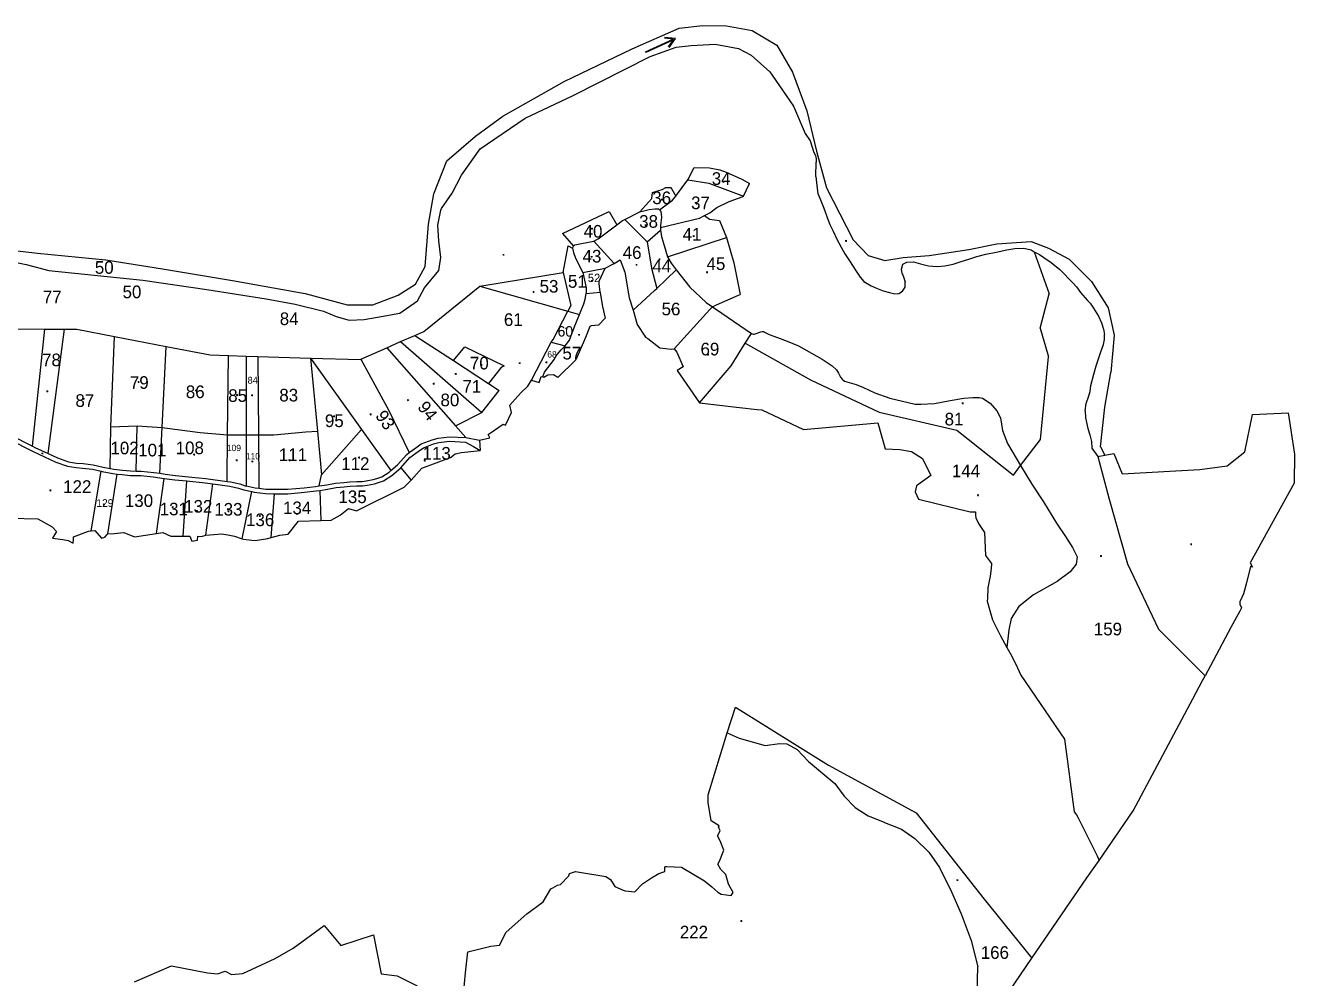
# Model space of a CAD drawing. Extents: x -2 to 556627, y -26 to 1844389.
# Drawn here: x 554618 to 556627, y 1839934 to 1841442 of the extents above; entities that cross this region are included whole.
import ezdxf

# ---------------------------------------------------------------- set-up
doc = ezdxf.new("R2010")
doc.units = 0
for name, color, linetype in [('Level 10', 7, 'Continuous'), ('Level 11', 7, 'Continuous'), ('Level 13', 7, 'Continuous')]:
    doc.layers.add(name, color=color, linetype=linetype)

msp = doc.modelspace()

# ---------------------------------------------------------------- linework, layer by layer
at = {"layer": 'Level 10'}
for p, q in [((555470.98, 1841353.8), (555578.4, 1841405.38)), ((555746.65, 1841406.03), (555766.78, 1841395.42)), ((555766.78, 1841395.42), (555796.31, 1841368.7)), ((555796.31, 1841368.7), (555816.35, 1841339.66)), ((555373.72, 1841298.59), (555470.98, 1841353.8)), ((555816.35, 1841339.66), (555834.02, 1841314.8)), ((555264.86, 1841175.8), (555285.18, 1841228.11)), ((555869.67, 1841231.44), (555870, 1841225.8)), ((555869.75, 1841218.17), (555870, 1841225.8)), ((555666.57, 1841197.84), (555699.89, 1841192.77)), ((555752.2, 1841199.2), (555764.4, 1841191.96)), ((555869.33, 1841203.05), (555870.16, 1841193.67)), ((555256.15, 1841127.85), (555264.86, 1841175.8)), ((555641.6, 1841183.36), (555647.47, 1841172.16)), ((555699.89, 1841192.77), (555754.55, 1841172.04)), ((555754.55, 1841172.04), (555764.4, 1841191.96)), ((555870.16, 1841193.67), (555871.3, 1841184.23)), ((555875.41, 1841169.18), (555881.78, 1841152.95)), ((555468.14, 1841113.12), (555542.1, 1841147.99)), ((555542.1, 1841147.99), (555554.29, 1841126.82)), ((555566.81, 1841135.27), (555590.8, 1841147.4)), ((555566.81, 1841135.27), (555602.47, 1841099.83)), ((555693.02, 1841141.45), (555701.62, 1841145.9)), ((555693.02, 1841141.45), (555701.07, 1841135.59)), ((555701.62, 1841145.9), (555712.37, 1841154.39)), ((555602.47, 1841099.83), (555623.44, 1841118.17)), ((555468.14, 1841113.12), (555485.5, 1841093.09)), ((555518.03, 1841101.1), (555549.91, 1841065.76)), ((555634.49, 1841076.33), (555728.07, 1841106.58)), ((555728.07, 1841106.58), (555739.55, 1841066.68)), ((555484.28, 1841089.95), (555485.5, 1841093.09)), ((555912.73, 1841085.71), (555915.37, 1841080.9)), ((556184.05, 1841089.36), (556198.56, 1841089.6)), ((556214.9, 1841084.19), (556238.23, 1841017.45)), ((556214.9, 1841084.19), (556223.17, 1841079.69)), ((556223.17, 1841079.69), (556230.12, 1841074.93)), ((554655.65, 1841054.63), (554804.35, 1841039.44)), ((554835.17, 1841057.38), (554946.22, 1841038.49)), ((555500.38, 1841051.26), (555535.93, 1841057.93)), ((555535.93, 1841057.93), (555549.91, 1841065.76)), ((555617.52, 1841026.08), (555648.47, 1841055.71)), ((555739.55, 1841066.68), (555749.69, 1841016.41)), ((556270.08, 1841072.63), (556305.65, 1841037.03)), ((555337.33, 1841029.43), (555469.23, 1841051.17)), ((555945.31, 1841037.13), (555956.68, 1841030.1)), ((556305.65, 1841037.03), (556331.78, 1840995.61)), ((555248.91, 1840958.2), (555337.33, 1841029.43)), ((555337.33, 1841029.43), (555476.59, 1840990.11)), ((555505.8, 1841018.08), (555527.79, 1841019.96)), ((555712.09, 1841000.17), (555747.05, 1841015.29)), ((555747.05, 1841015.29), (555749.69, 1841016.41)), ((555985.71, 1841019.41), (555994.29, 1841017.49)), ((555994.29, 1841017.49), (556000.33, 1841018.08)), ((556224.05, 1840963.04), (556238.23, 1841017.45)), ((555210.81, 1840987.07), (555239.06, 1841006.6)), ((555579.93, 1840991.55), (555586.94, 1840997.98)), ((555701.44, 1840992.77), (555705.62, 1840996.96)), ((555705.62, 1840996.96), (555712.09, 1841000.17)), ((555130.87, 1840976.14), (555154.59, 1840977.17)), ((555154.59, 1840977.17), (555175.32, 1840980.4)), ((555175.32, 1840980.4), (555210.81, 1840987.07)), ((555476.59, 1840990.11), (555495.22, 1840984.85)), ((555644.94, 1840930.29), (555701.44, 1840992.77)), ((554587.96, 1840962.12), (554649.12, 1840961.84)), ((554629.45, 1840776.22), (554649.12, 1840961.84)), ((554649.12, 1840961.84), (554680.21, 1840961.7)), ((554654.3, 1840764.63), (554680.21, 1840961.7)), ((554680.21, 1840961.7), (554699.86, 1840961.61)), ((554699.86, 1840961.61), (554759.16, 1840950.13)), ((555234.56, 1840951.84), (555248.91, 1840958.2)), ((555757.39, 1840939.3), (555767.17, 1840954.96)), ((556224.05, 1840963.04), (556237.56, 1840918.07)), ((556321.11, 1840971.76), (556324.54, 1840961.81)), ((556324.54, 1840961.81), (556325.86, 1840953.05)), ((554753.79, 1840807.15), (554759.16, 1840950.13)), ((554759.16, 1840950.13), (554841.22, 1840934.26)), ((554834.75, 1840805.74), (554841.22, 1840934.26)), ((554841.22, 1840934.26), (554910.75, 1840920.8)), ((555190.45, 1840932.27), (555212.09, 1840941.87)), ((555212.09, 1840941.87), (555234.56, 1840951.84)), ((555212.09, 1840941.87), (555340.84, 1840829.67)), ((555234.56, 1840951.84), (555295.71, 1840911.91)), ((555419.14, 1840880.81), (555450.63, 1840941.2)), ((555450.63, 1840941.2), (555472.36, 1840935.18)), ((555757.39, 1840939.3), (555860.58, 1840881.22)), ((554910.75, 1840920.8), (554939.56, 1840919.91)), ((554938.33, 1840794.59), (554939.56, 1840919.91)), ((554939.56, 1840919.91), (554967.59, 1840919.04)), ((554967.59, 1840919.04), (554986.2, 1840918.46)), ((554967.59, 1840919.04), (554967.73, 1840794.59)), ((554986.2, 1840918.46), (555069.59, 1840915.88)), ((554986.2, 1840918.46), (554987.09, 1840794.59)), ((555069.59, 1840915.88), (555150, 1840803.02)), ((555069.59, 1840915.88), (555148.02, 1840913.45)), ((555069.59, 1840915.88), (555080.47, 1840800.07)), ((555148.02, 1840913.45), (555149.4, 1840914.06)), ((555149.4, 1840914.06), (555190.45, 1840932.27)), ((555190.45, 1840932.27), (555298.9, 1840808.51)), ((556224.98, 1840786.82), (556237.56, 1840918.07)), ((555295.71, 1840911.91), (555351.21, 1840875.67)), ((555351.21, 1840875.67), (555367.99, 1840864.71)), ((555860.58, 1840881.22), (555969.64, 1840830.41)), ((555340.84, 1840829.67), (555367.99, 1840864.71)), ((556295.59, 1840832.57), (556296.94, 1840843.82)), ((555298.9, 1840808.51), (555340.84, 1840829.67)), ((555969.64, 1840830.41), (556092.62, 1840801.89)), ((554752.53, 1840741.07), (554753.76, 1840806.31)), ((554753.76, 1840806.31), (554753.79, 1840807.15)), ((554753.79, 1840807.15), (554795.17, 1840808.44)), ((554793.86, 1840737.02), (554795.17, 1840808.44)), ((554795.17, 1840808.44), (554834.75, 1840805.74)), ((554831.11, 1840733.47), (554834.75, 1840805.74)), ((554937.6, 1840720.53), (554938.33, 1840794.59)), ((554938.33, 1840794.59), (554967.73, 1840794.59)), ((554967.73, 1840794.59), (554987.09, 1840794.59)), ((554967.73, 1840794.59), (554967.82, 1840713.5)), ((554987.09, 1840794.59), (555011.47, 1840794.59)), ((554987.09, 1840794.59), (554987.7, 1840709.78)), ((555080.47, 1840800.07), (555086.94, 1840731.12)), ((555086.94, 1840731.12), (555150, 1840803.02)), ((555150, 1840803.02), (555196.54, 1840737.69)), ((555298.9, 1840808.51), (555315.12, 1840790)), ((555315.12, 1840790), (555336.73, 1840786.17)), ((555336.73, 1840786.17), (555337.82, 1840769.37)), ((556193.36, 1840745.83), (556224.98, 1840786.82)), ((556319.45, 1840775.48), (556326.61, 1840762.36)), ((556315.57, 1840760.2), (556326.61, 1840762.36)), ((554722.45, 1840642.27), (554738.2, 1840736.99)), ((555212.65, 1840742.41), (555228.6, 1840722.85)), ((554749.06, 1840637.84), (554763.54, 1840732.23)), ((554825.81, 1840638.38), (554838.2, 1840725.5)), ((554868, 1840634.06), (554873.89, 1840721.34)), ((554903.81, 1840635.64), (554914.92, 1840716.62)), ((555083.31, 1840713.49), (555086.94, 1840731.12)), ((554961.53, 1840630.03), (554976.6, 1840704.48)), ((555007.3, 1840631.97), (555012.64, 1840701.14)), ((555084.07, 1840706.54), (555085.88, 1840658.82)), ((555729.17, 1840322.59), (555747.8, 1840314.07)), ((555811.49, 1840305.87), (555823.48, 1840305.25)), ((555857.69, 1840277.5), (555899.04, 1840242.3)), ((555977.24, 1840181.12), (555977.7076, 1840180.9363)), ((556114.93, 1839994.19), (556125.44, 1839952.27))]:
    msp.add_line(p, q, dxfattribs=at)
for points in [[(555578.4, 1841405.38), (555653.15, 1841438.08), (555690.17, 1841442.44), (555727.91, 1841441.71)], [(555727.91, 1841441.71), (555768.55, 1841434.44), (555807.75, 1841411.19), (555832.42, 1841368.33)], [(555635.93, 1841408.31), (555643.89, 1841419.52), (555600.43, 1841399.31), (555599.81, 1841400.67), (555643.39, 1841420.66), (555629.68, 1841421.95)], [(555637.15, 1841407.44), (555647.34, 1841421.79), (555629.82, 1841423.44)], [(555409.48, 1841295.38), (555485.39, 1841331.28), (555606.94, 1841393.39), (555648.37, 1841407.7), (555672.19, 1841410.75)], [(555672.19, 1841410.75), (555709.68, 1841412.76), (555746.65, 1841406.03)], [(555832.42, 1841368.33), (555854.92, 1841307.3), (555870.17, 1841243.37), (555886.13, 1841185.24), (555928.23, 1841103.14), (555952.18, 1841078.44)], [(555285.18, 1841228.11), (555330.91, 1841267.34), (555373.72, 1841298.59)], [(555293.48, 1841177.1), (555308.51, 1841205.13), (555337.9, 1841247.03), (555409.48, 1841295.38)], [(555834.02, 1841314.8), (555852.28, 1841271.16), (555860.37, 1841259.53), (555865.81, 1841241.47)], [(555865.81, 1841241.47), (555868.66, 1841236.68), (555869.67, 1841231.44)], [(555666.57, 1841197.84), (555676.9, 1841217.63), (555700.76, 1841216.79), (555717.08, 1841213.94)], [(555869.33, 1841203.05), (555869.39, 1841211.38), (555869.75, 1841218.17)], [(555647.47, 1841172.16), (555648.68, 1841173.7), (555666.57, 1841197.84)], [(555717.08, 1841213.94), (555727.38, 1841210.3), (555752.2, 1841199.2)], [(555275.95, 1841150.1), (555277.02, 1841152.67), (555293.48, 1841177.1)], [(555590.8, 1841147.4), (555609.94, 1841168.66), (555610.67, 1841178.2)], [(555610.67, 1841178.2), (555619.23, 1841180.72), (555625.99, 1841182.6)], [(555625.99, 1841182.6), (555631.78, 1841185.61), (555635, 1841185.82)], [(555635, 1841185.82), (555639.29, 1841185.61), (555641.6, 1841183.36)], [(555871.3, 1841184.23), (555872.53, 1841176.6), (555875.41, 1841169.18)], [(555622.04, 1841150.75), (555642.53, 1841165.87), (555647.47, 1841172.16)], [(555712.37, 1841154.39), (555732.16, 1841163.44), (555754.22, 1841171.36), (555754.55, 1841172.04)], [(555275.83, 1841075.2), (555272.72, 1841101.55), (555271.16, 1841126.27), (555275.95, 1841150.1)], [(555554.29, 1841126.82), (555563.36, 1841133.53), (555566.81, 1841135.27)], [(555590.8, 1841147.4), (555605.61, 1841151.15), (555614.61, 1841152.32), (555620.08, 1841151.93), (555622.04, 1841150.75)], [(555622.04, 1841150.75), (555624, 1841148.41), (555625.17, 1841139.01), (555623.21, 1841125.31), (555623.21, 1841122.76)], [(555623.21, 1841122.76), (555685.22, 1841137.41), (555693.02, 1841141.45)], [(555701.07, 1841135.59), (555716.85, 1841133.64), (555728.07, 1841106.58)], [(555881.78, 1841152.95), (555888.59, 1841134.15), (555891.54, 1841127.06)], [(555208.24, 1841015.25), (555235.82, 1841032.68), (555251.06, 1841061.01), (555256.15, 1841127.85)], [(555518.03, 1841101.1), (555524.63, 1841104.57), (555543.8, 1841119.05), (555554.29, 1841126.82)], [(555623.21, 1841122.76), (555623.21, 1841119.83), (555623.44, 1841118.17)], [(555623.44, 1841118.17), (555624.78, 1841108.48), (555634.49, 1841076.33)], [(555891.54, 1841127.06), (555896.52, 1841116.54), (555902.51, 1841103.96), (555912.73, 1841085.71)], [(555485.5, 1841093.09), (555487.65, 1841094.85), (555498.25, 1841097.4), (555518.03, 1841101.1)], [(555602.47, 1841099.83), (555609.15, 1841058.16), (555617.52, 1841026.08)], [(556111.13, 1841087.89), (556155.4, 1841096.6), (556209.84, 1841100.23), (556237.42, 1841090.06), (556270.08, 1841072.63)], [(554541.21, 1841092.98), (554637.74, 1841082.08), (554745.89, 1841071.18), (554835.17, 1841057.38)], [(555239.06, 1841006.6), (555250.06, 1841027.05), (555272.41, 1841054.27), (555275.83, 1841075.2)], [(555469.23, 1841051.17), (555477.2, 1841093.62), (555484.28, 1841089.95)], [(555484.28, 1841089.95), (555485.5, 1841082.88), (555488.83, 1841074.24), (555500.38, 1841051.26)], [(555634.49, 1841076.33), (555634.95, 1841074.82), (555640.43, 1841066.2), (555648.47, 1841055.71)], [(555915.37, 1841080.9), (555923.4, 1841068.05), (555931.9, 1841054.84), (555939.15, 1841043.9), (555945.31, 1841037.13)], [(555952.18, 1841078.44), (555978.31, 1841070.45), (556007.34, 1841074.81), (556048.71, 1841078.44), (556111.13, 1841087.89)], [(556073.22, 1841062.01), (556086.61, 1841064.42), (556099.21, 1841068.72), (556111.54, 1841072.68), (556123.9, 1841076.43), (556138.48, 1841080.15), (556154.77, 1841083.68), (556171.29, 1841087.04), (556184.05, 1841089.36)], [(556198.56, 1841089.6), (556209.77, 1841086.98), (556214.9, 1841084.19)], [(556230.12, 1841074.93), (556241.39, 1841067.04), (556255.17, 1841056.12), (556276.62, 1841034.3), (556281.7, 1841028.55)], [(554554.62, 1841070.73), (554581.53, 1841071.68), (554619.68, 1841063.81), (554655.65, 1841054.63)], [(555527.79, 1841019.96), (555526.4, 1841033.82), (555526.13, 1841037.6), (555535.93, 1841057.93)], [(555549.91, 1841065.76), (555559.67, 1841071.23), (555566.91, 1841052.11), (555574, 1841011.33), (555579.93, 1840991.55)], [(555648.47, 1841055.71), (555669.77, 1841027.85), (555695.58, 1841003.97), (555705.62, 1840996.96)], [(556005.9, 1841049.91), (556004.88, 1841056.84), (556007.02, 1841064.5)], [(556007.02, 1841064.5), (556013, 1841067.93), (556023.84, 1841067.99), (556034.9, 1841064.93), (556047.51, 1841061.97)], [(556047.51, 1841061.97), (556061.45, 1841060.97), (556073.22, 1841062.01)], [(554804.35, 1841039.44), (554905.24, 1841024.6), (554999.34, 1841009.86), (555045.43, 1841001.27), (555090.21, 1840989.99), (555110.02, 1840981.79), (555130.87, 1840976.14)], [(554946.22, 1841038.49), (555060.9, 1841018.15), (555127.67, 1840999.99), (555168.32, 1840999.99), (555208.24, 1841015.25)], [(555469.23, 1841051.17), (555481.28, 1840999.22), (555476.59, 1840990.11)], [(555500.38, 1841051.26), (555505.66, 1841027.3), (555505.8, 1841018.08)], [(556000.33, 1841018.08), (556006.27, 1841021.71), (556010.36, 1841028.26), (556010.62, 1841036.62)], [(556005.9, 1841049.91), (556007.92, 1841044.28), (556010.62, 1841036.62)], [(555527.79, 1841019.96), (555528.21, 1841015.81), (555531.39, 1840997.6), (555535.68, 1840978.91), (555525.23, 1840967.76), (555513.71, 1840966.84), (555511.4, 1840965.91), (555504.94, 1840948.41), (555489.18, 1840913.17), (555460.87, 1840885.26), (555454.15, 1840889.46), (555445.33, 1840888.7), (555438.74, 1840885.3), (555436.99, 1840886.05)], [(555495.22, 1840984.85), (555502.14, 1841001.57), (555504.21, 1841009.04), (555505.8, 1841018.08)], [(555586.94, 1840997.98), (555614.01, 1841022.72), (555617.52, 1841026.08)], [(555956.68, 1841030.1), (555965.48, 1841026.52), (555975.96, 1841022.22), (555985.71, 1841019.41)], [(556281.7, 1841028.55), (556288.24, 1841019.82), (556299.31, 1841007.07)], [(555705.62, 1840996.96), (555720.23, 1840986.75), (555767.17, 1840954.96)], [(556299.31, 1841007.07), (556303.49, 1841002.56), (556308.73, 1840994.83)], [(556308.73, 1840994.83), (556316.33, 1840982.23), (556321.11, 1840971.76)], [(556331.78, 1840995.61), (556341.22, 1840952.02), (556336.14, 1840893.17)], [(555450.63, 1840941.2), (555453.4, 1840945.11), (555476.59, 1840990.11)], [(555472.36, 1840935.18), (555474.19, 1840937.11), (555479.32, 1840944.24), (555481.72, 1840949.79), (555486.95, 1840964.19), (555495.22, 1840984.85)], [(555579.93, 1840991.55), (555586.64, 1840969.14), (555599.82, 1840948.98), (555603.24, 1840946.71), (555622.6, 1840932.29), (555640.32, 1840930.04), (555644.94, 1840930.29)], [(555767.17, 1840954.96), (555770.22, 1840953.85), (555771.41, 1840953.85), (555774.89, 1840954.85), (555782.13, 1840957.15), (555784.05, 1840957.7), (555786.25, 1840957.7), (555787.99, 1840956.96), (555795.59, 1840953.11), (555808.6, 1840948.35), (555823.81, 1840942.48), (555841.58, 1840935.51), (555879.33, 1840913.89), (555895.09, 1840903.63), (555902.05, 1840897.39), (555905.35, 1840891.89), (555908.28, 1840885.66), (555910.84, 1840882.36), (555914.51, 1840879.43), (555932.83, 1840874.3), (555944.92, 1840869.17), (555962.51, 1840861.1), (555986.33, 1840852.67), (556026.64, 1840843.14), (556035.54, 1840842.83), (556057.02, 1840844.06), (556081.87, 1840848.66), (556103.65, 1840852.34), (556117.76, 1840853.57), (556127.88, 1840853.57), (556133.1, 1840852.34), (556145.37, 1840844.36), (556155.79, 1840832.42), (556161.31, 1840821.37), (556164.38, 1840801.11), (556172.36, 1840780.85), (556193.36, 1840745.83)], [(555295.71, 1840911.91), (555313.71, 1840933.93), (555375.99, 1840903.71), (555370.78, 1840900.34), (555351.21, 1840875.67)], [(555436.99, 1840886.05), (555439.77, 1840893.6), (555455.87, 1840914.09), (555458.05, 1840918.36), (555460.12, 1840921.29), (555466.45, 1840928.93), (555472.36, 1840935.18)], [(555685.35, 1840845.15), (555735.02, 1840903.47), (555757.39, 1840939.3)], [(556309.28, 1840890.56), (556312.9, 1840903.8), (556316.87, 1840916.02), (556320.45, 1840925.56), (556324.44, 1840937.58)], [(556324.44, 1840937.58), (556326.14, 1840945.39), (556325.86, 1840953.05)], [(555149.4, 1840914.06), (555193.3, 1840832.98), (555225.87, 1840766.3)], [(555644.94, 1840930.29), (555649.12, 1840925.13), (555659.11, 1840902.17), (555649.8, 1840896.11), (555685.35, 1840845.15)], [(555336.73, 1840786.17), (555353.5, 1840789.64), (555350.71, 1840794.7), (555374.68, 1840811.07), (555378.35, 1840809.79), (555387.47, 1840829.94), (555384.86, 1840841.22), (555402.02, 1840860.1), (555413.29, 1840871.44), (555419.14, 1840880.81)], [(555419.14, 1840880.81), (555431.26, 1840877.04), (555434.83, 1840886.98), (555436.99, 1840886.05)], [(556303.34, 1840863.11), (556304.52, 1840872.44), (556309.28, 1840890.56)], [(556319.45, 1840775.48), (556326.7, 1840837.96), (556336.14, 1840893.17)], [(556296.94, 1840843.82), (556301.43, 1840856.01), (556303.34, 1840863.11)], [(555685.35, 1840845.15), (555748.64, 1840837.78), (555776.29, 1840834.39), (555783.64, 1840833.78), (555820.6, 1840816.56), (555849.95, 1840802.89), (555967.33, 1840813.31), (555979.04, 1840772.14), (556001.93, 1840771.04), (556020.8, 1840767.8), (556038.18, 1840756.91), (556051.17, 1840730.19), (556028.63, 1840713.71), (556026.6, 1840703.99), (556031.68, 1840692.76), (556113.64, 1840672.35), (556121.85, 1840672.48), (556121.88, 1840667.44), (556122.28, 1840662.86), (556126.69, 1840654.21), (556136.09, 1840639.83), (556137.57, 1840603.3), (556147.22, 1840590.74), (556146.62, 1840582.88), (556145.03, 1840570.47), (556141.36, 1840552.15), (556140.63, 1840536.1), (556140.37, 1840530.88), (556141.41, 1840527.62), (556149.06, 1840501.35), (556161.44, 1840476.42), (556171.63, 1840458.04)], [(556295.59, 1840832.57), (556295.89, 1840821.55), (556296.78, 1840816.4), (556299.41, 1840804.52), (556302.77, 1840794.32), (556305.21, 1840783.89)], [(556326.61, 1840762.36), (556340.58, 1840765.1), (556354.02, 1840732.42), (556476.67, 1840739.74), (556519.99, 1840745.38), (556548.12, 1840767.33), (556560.5, 1840826.43), (556616.76, 1840829.25), (556626.89, 1840763.95), (556626.33, 1840717.79), (556556.63, 1840591.86), (556560.22, 1840585.21), (556557.34, 1840586.02), (556550.91, 1840560.2), (556545.76, 1840542.75), (556540.34, 1840529.87), (556540.27, 1840526.23), (556542.97, 1840520.44), (556540.17, 1840515.27), (556526.73, 1840490.42), (556497.9, 1840436.47), (556485.34, 1840412.98)], [(554569.4, 1840807.74), (554595.27, 1840793.67), (554629.45, 1840776.22)], [(554834.75, 1840805.74), (554895.03, 1840798.27), (554938.33, 1840794.59)], [(555011.47, 1840794.59), (555062.43, 1840799.35), (555080.47, 1840800.07)], [(556092.62, 1840801.89), (556181.78, 1840730.82), (556193.36, 1840745.83)], [(554587.06, 1840790.17), (554592.01, 1840787.48), (554630.52, 1840767.82), (554666.72, 1840751.25), (554685.01, 1840744.89), (554698.49, 1840742.58), (554708.89, 1840741.81), (554724.49, 1840739.88), (554738.2, 1840736.99)], [(554629.45, 1840776.22), (554633.57, 1840774.12), (554654.3, 1840764.63)], [(555212.65, 1840742.41), (555226.77, 1840758.27), (555240.12, 1840768.12), (555248.21, 1840774.03), (555264.41, 1840779.95), (555272.72, 1840782.14), (555289.57, 1840784.33), (555314.74, 1840783.01), (555327.57, 1840775.96), (555337.82, 1840769.37)], [(555225.87, 1840766.3), (555235.98, 1840773.76), (555244.88, 1840780.27), (555262.31, 1840786.64), (555271.37, 1840789.02), (555289.3, 1840791.35), (555315.12, 1840790)], [(556305.21, 1840783.89), (556305.9, 1840773.13), (556315.57, 1840760.2)], [(554654.3, 1840764.63), (554669.33, 1840757.75), (554686.76, 1840751.69), (554699.34, 1840749.54), (554709.58, 1840748.78), (554725.64, 1840746.79), (554741.53, 1840743.45), (554752.53, 1840741.07)], [(555196.54, 1840737.69), (555207.41, 1840747.06), (555222.03, 1840763.47), (555225.87, 1840766.3)], [(555228.6, 1840722.85), (555245.99, 1840741.55), (555291.15, 1840758.54), (555298.42, 1840764.35), (555308.57, 1840766.22), (555337.82, 1840769.37)], [(556315.57, 1840760.2), (556333.24, 1840692.66), (556362.27, 1840590.22), (556411.63, 1840487.05), (556485.34, 1840412.98)], [(554738.2, 1840736.99), (554740.07, 1840736.6), (554757.01, 1840732.94), (554763.54, 1840732.23)], [(554752.53, 1840741.07), (554758.13, 1840739.86), (554771.95, 1840738.37), (554784.74, 1840737.23), (554793.86, 1840737.02)], [(554793.86, 1840737.02), (554801.76, 1840736.84), (554821.57, 1840734.69), (554831.11, 1840733.47)], [(554831.11, 1840733.47), (554839.75, 1840732.36), (554855.84, 1840730.25), (554881.74, 1840727.56), (554903.82, 1840725.24), (554937.6, 1840720.53)], [(555083.31, 1840713.49), (555095.48, 1840715.19), (555109.13, 1840717.91), (555122.17, 1840719.09), (555131.6, 1840720.08), (555142.86, 1840720.47), (555151.19, 1840720.66), (555157.9, 1840721.54), (555168.88, 1840723.75), (555174.77, 1840725.54), (555182.18, 1840728.12), (555193.94, 1840735.45), (555196.54, 1840737.69)], [(555084.07, 1840706.54), (555096.65, 1840708.28), (555110.13, 1840710.97), (555122.85, 1840712.12), (555132.09, 1840713.09), (555143.06, 1840713.47), (555151.73, 1840713.67), (555159.05, 1840714.63), (555170.59, 1840716.95), (555176.94, 1840718.88), (555185.22, 1840721.77), (555198.1, 1840729.8), (555212.33, 1840742.06), (555212.65, 1840742.41)], [(556193.36, 1840745.83), (556211.01, 1840716.38), (556229.42, 1840688.14), (556250.28, 1840654.38), (556264.44, 1840633.58), (556275.55, 1840616.04), (556282.56, 1840601.42), (556281.39, 1840589.72), (556271.46, 1840577.45), (556251, 1840562.24), (556213.59, 1840541.2), (556190.22, 1840522.49), (556178.52, 1840503.78), (556174.43, 1840485.65), (556171.63, 1840458.04)], [(554763.54, 1840732.23), (554771.26, 1840731.4), (554784.35, 1840730.24), (554801.3, 1840729.85), (554820.75, 1840727.74), (554838.2, 1840725.5)], [(554838.2, 1840725.5), (554855.02, 1840723.3), (554873.89, 1840721.34)], [(554873.89, 1840721.34), (554902.97, 1840718.29), (554914.92, 1840716.62)], [(554914.92, 1840716.62), (554941.67, 1840712.89), (554955.73, 1840709.81), (554964.2, 1840707.11), (554976.6, 1840704.48)], [(554937.6, 1840720.53), (554942.91, 1840719.79), (554957.55, 1840716.58), (554965.99, 1840713.89), (554967.82, 1840713.5)], [(554967.82, 1840713.5), (554981.74, 1840710.55), (554987.7, 1840709.78)], [(554987.7, 1840709.78), (554998.97, 1840708.32), (555010.65, 1840708.14), (555033.18, 1840708.14), (555059.53, 1840710.61), (555077.67, 1840712.71), (555083.31, 1840713.49)], [(555085.88, 1840658.82), (555102.2, 1840659.27), (555116.74, 1840667.15), (555129.91, 1840677.86), (555142.27, 1840674.26), (555217.92, 1840711.36), (555228.6, 1840722.85)], [(554976.6, 1840704.48), (554980.56, 1840703.64), (554998.47, 1840701.33), (555010.6, 1840701.14), (555012.64, 1840701.14)], [(555012.64, 1840701.14), (555033.51, 1840701.14), (555060.26, 1840703.65), (555078.55, 1840705.77), (555084.07, 1840706.54)], [(554580.67, 1840668.42), (554594.04, 1840662.69), (554638.31, 1840661.29), (554660.5, 1840648.75), (554667.38, 1840641.18), (554661.05, 1840631.1), (554677.76, 1840628.56), (554686.23, 1840627.27), (554693.8, 1840622.8), (554694.49, 1840628.88), (554694.44, 1840632.8), (554718.37, 1840641.87), (554722.45, 1840642.27)], [(555007.3, 1840631.97), (555020.86, 1840635.77), (555034.3, 1840637.44), (555050.57, 1840657.85), (555085.88, 1840658.82)], [(554722.45, 1840642.27), (554728.45, 1840642.87), (554738.75, 1840630.79), (554744.05, 1840632.66), (554747.85, 1840636.42), (554749.06, 1840637.84)], [(554749.06, 1840637.84), (554758.99, 1840638.04), (554774, 1840639.59), (554791.12, 1840633.02), (554825.81, 1840638.38)], [(554825.81, 1840638.38), (554835.94, 1840639.94), (554848.66, 1840634.17), (554868, 1840634.06)], [(554868, 1840634.06), (554878.46, 1840634), (554881.59, 1840626.34), (554890.96, 1840627.76), (554891.37, 1840633.9), (554896.98, 1840633.45), (554903.81, 1840635.64)], [(554903.81, 1840635.64), (554916.72, 1840636.55), (554929.5, 1840637.52), (554938.68, 1840636.13), (554949.48, 1840633.89), (554961.53, 1840630.03)], [(554961.53, 1840630.03), (554963.7, 1840629.33), (554976.56, 1840627.69), (554982.23, 1840627.16), (555002.18, 1840630.54), (555007.3, 1840631.97)], [(556171.63, 1840458.04), (556179.48, 1840444.11), (556188.58, 1840425.56), (556193.43, 1840414.08), (556262.73, 1840312.46), (556278.15, 1840197.85), (556281.62, 1840192.74), (556283.83, 1840189.47), (556289.63, 1840177.9), (556293.59, 1840170.02), (556314.61, 1840128.12), (556317.43, 1840120.86)], [(556317.43, 1840120.86), (556371.14, 1840199.22), (556465.86, 1840376.49), (556481.28, 1840405.35), (556485.34, 1840412.98)], [(555729.17, 1840322.59), (555741.93, 1840363.58), (555889.08, 1840271.77), (556028.16, 1840196.15), (556135.87, 1840059.25), (556211.22, 1839965.92)], [(555311.54, 1839909.39), (555315.02, 1839943.04), (555318.45, 1839976.15), (555354.72, 1839985.19), (555368.39, 1839986.46), (555379.37, 1840007.21), (555411.79, 1840036.52), (555437.96, 1840055.48), (555449.82, 1840075.8), (555452.97, 1840077.32), (555460.39, 1840081.66), (555465.38, 1840082.49), (555478.4, 1840096.22), (555479.46, 1840099.94), (555489.04, 1840103.44), (555536.71, 1840095.25), (555544.46, 1840090.72), (555551.2, 1840079.62), (555564.27, 1840073.71), (555567.66, 1840072.77), (555582.74, 1840071.33), (555594.77, 1840083.6), (555609.06, 1840093.36), (555620.79, 1840100.14), (555630.11, 1840103.53), (555630.05, 1840110.68), (555631.62, 1840111.08), (555633.19, 1840111.09), (555656.68, 1840110.29), (555693.15, 1840088.47), (555704.82, 1840078.98), (555714.01, 1840070.57), (555719.43, 1840067.3), (555735.19, 1840065.05), (555738.61, 1840070.27), (555731.08, 1840083.38), (555726.7, 1840098.48), (555719.02, 1840106.49), (555714.12, 1840114.87), (555716.66, 1840119.85), (555723.39, 1840137.14), (555717.66, 1840151.64), (555713.7, 1840159.49), (555717.76, 1840167.63), (555715.13, 1840174.13), (555716.42, 1840175.6), (555703.75, 1840183.33), (555698.64, 1840212.47), (555698.71, 1840224.77), (555729.17, 1840322.59)], [(555747.8, 1840314.07), (555788.91, 1840302.87), (555811.49, 1840305.87)], [(555823.48, 1840305.25), (555839.82, 1840296.46), (555857.69, 1840277.5)], [(555899.04, 1840242.3), (555913.97, 1840222.68), (555931.32, 1840204.75)], [(555931.32, 1840204.75), (555951.99, 1840191.15), (555977.24, 1840181.12)], [(555977.7076, 1840180.9363), (556004.71, 1840170.33), (556025.93, 1840155.75), (556048.26, 1840133.63), (556064.71, 1840109.68)], [(556211.22, 1839965.92), (556298.33, 1840093), (556309.72, 1840109.61), (556317.43, 1840120.86)], [(556064.71, 1840109.68), (556083.84, 1840071.22), (556099.15, 1840036.05), (556114.93, 1839994.19)], [(554790.87, 1839928.5), (554849.72, 1839954.21), (554906.77, 1839942.63), (554922.12, 1839941.35), (554934.42, 1839945.42), (554944.6, 1839940.3), (554962.43, 1839941.58), (555013.86, 1839965.37), (555042.18, 1839982.12), (555091.09, 1840017.97), (555117.5, 1839986.27), (555169.31, 1840003.25), (555181.12, 1839941.21), (555206.46, 1839938.26), (555238.13, 1839922.25)], [(556107.41, 1839838.8), (556111.74, 1839872.89), (556124.39, 1839911.77), (556125.44, 1839952.27)], [(556111.64, 1839815.63), (556166.04, 1839900), (556211.22, 1839965.92)]]:
    msp.add_lwpolyline(points, dxfattribs=at)
at = {"layer": 'Level 11'}
for p, q in [((555722.315, 1841194.84), (555721.69, 1841194.84)), ((555722.94, 1841195.465), (555722.315, 1841194.84)), ((555722.315, 1841194.84), (555722.94, 1841194.215)), ((555722.94, 1841196.09), (555722.94, 1841195.465)), ((555723.565, 1841194.84), (555722.94, 1841195.465)), ((555722.94, 1841194.215), (555723.565, 1841194.84)), ((555724.19, 1841194.84), (555723.565, 1841194.84)), ((555722.94, 1841194.215), (555722.94, 1841193.59)), ((555624.975, 1841166.61), (555624.35, 1841166.61)), ((555625.6, 1841167.235), (555624.975, 1841166.61)), ((555624.975, 1841166.61), (555625.6, 1841165.985)), ((555625.6, 1841167.86), (555625.6, 1841167.235)), ((555626.225, 1841166.61), (555625.6, 1841167.235)), ((555625.6, 1841165.985), (555626.225, 1841166.61)), ((555625.6, 1841165.985), (555625.6, 1841165.36)), ((555626.85, 1841166.61), (555626.225, 1841166.61)), ((555679.515, 1841160.3), (555678.89, 1841160.3)), ((555680.14, 1841160.925), (555679.515, 1841160.3)), ((555679.515, 1841160.3), (555680.14, 1841159.675)), ((555680.14, 1841161.55), (555680.14, 1841160.925)), ((555680.765, 1841160.3), (555680.14, 1841160.925)), ((555680.14, 1841159.675), (555680.765, 1841160.3)), ((555680.14, 1841159.675), (555680.14, 1841159.05)), ((555681.39, 1841160.3), (555680.765, 1841160.3)), ((555514.215, 1841120.54), (555513.59, 1841120.54)), ((555514.84, 1841121.165), (555514.215, 1841120.54)), ((555514.215, 1841120.54), (555514.84, 1841119.915)), ((555514.84, 1841121.79), (555514.84, 1841121.165)), ((555515.465, 1841120.54), (555514.84, 1841121.165)), ((555514.84, 1841119.915), (555515.465, 1841120.54)), ((555514.84, 1841119.915), (555514.84, 1841119.29)), ((555516.09, 1841120.54), (555515.465, 1841120.54)), ((555599.065, 1841126.08), (555598.44, 1841126.08)), ((555599.69, 1841126.705), (555599.065, 1841126.08)), ((555599.065, 1841126.08), (555599.69, 1841125.455)), ((555599.69, 1841127.33), (555599.69, 1841126.705)), ((555600.315, 1841126.08), (555599.69, 1841126.705)), ((555599.69, 1841125.455), (555600.315, 1841126.08)), ((555599.69, 1841125.455), (555599.69, 1841124.83)), ((555600.94, 1841126.08), (555600.315, 1841126.08)), ((555675.295, 1841108.89), (555674.67, 1841108.89)), ((555675.92, 1841109.515), (555675.295, 1841108.89)), ((555675.295, 1841108.89), (555675.92, 1841108.265)), ((555675.92, 1841110.14), (555675.92, 1841109.515)), ((555676.545, 1841108.89), (555675.92, 1841109.515)), ((555675.92, 1841108.265), (555676.545, 1841108.89)), ((555675.92, 1841108.265), (555675.92, 1841107.64)), ((555677.17, 1841108.89), (555676.545, 1841108.89)), ((555916.365, 1841101.32), (555915.74, 1841101.32)), ((555916.99, 1841101.945), (555916.365, 1841101.32)), ((555916.365, 1841101.32), (555916.99, 1841100.695)), ((555916.99, 1841102.57), (555916.99, 1841101.945)), ((555917.615, 1841101.32), (555916.99, 1841101.945)), ((555916.99, 1841100.695), (555917.615, 1841101.32)), ((555916.99, 1841100.695), (555916.99, 1841100.07)), ((555918.24, 1841101.32), (555917.615, 1841101.32)), ((555374.305, 1841079.3), (555373.68, 1841079.3)), ((555374.93, 1841079.925), (555374.305, 1841079.3)), ((555374.305, 1841079.3), (555374.93, 1841078.675)), ((555374.93, 1841080.55), (555374.93, 1841079.925)), ((555375.555, 1841079.3), (555374.93, 1841079.925)), ((555374.93, 1841078.675), (555375.555, 1841079.3)), ((555374.93, 1841078.675), (555374.93, 1841078.05)), ((555376.18, 1841079.3), (555375.555, 1841079.3)), ((555513.675, 1841076.18), (555513.05, 1841076.18)), ((555514.3, 1841076.805), (555513.675, 1841076.18)), ((555513.675, 1841076.18), (555514.3, 1841075.555)), ((555514.3, 1841077.43), (555514.3, 1841076.805)), ((555514.925, 1841076.18), (555514.3, 1841076.805)), ((555514.3, 1841075.555), (555514.925, 1841076.18)), ((555514.3, 1841075.555), (555514.3, 1841074.93)), ((555515.55, 1841076.18), (555514.925, 1841076.18)), ((555584.845, 1841063.41), (555584.22, 1841063.41)), ((555585.47, 1841064.035), (555584.845, 1841063.41)), ((555584.845, 1841063.41), (555585.47, 1841062.785)), ((555585.47, 1841064.66), (555585.47, 1841064.035)), ((555586.095, 1841063.41), (555585.47, 1841064.035)), ((555585.47, 1841062.785), (555586.095, 1841063.41)), ((555585.47, 1841062.785), (555585.47, 1841062.16)), ((555586.72, 1841063.41), (555586.095, 1841063.41)), ((555621.165, 1841072.12), (555620.54, 1841072.12)), ((555621.79, 1841072.745), (555621.165, 1841072.12)), ((555621.165, 1841072.12), (555621.79, 1841071.495)), ((555621.79, 1841073.37), (555621.79, 1841072.745)), ((555622.415, 1841072.12), (555621.79, 1841072.745)), ((555621.79, 1841071.495), (555622.415, 1841072.12)), ((555621.79, 1841071.495), (555621.79, 1841070.87)), ((555623.04, 1841072.12), (555622.415, 1841072.12)), ((555486.885, 1841039.24), (555486.26, 1841039.24)), ((555487.51, 1841039.865), (555486.885, 1841039.24)), ((555486.885, 1841039.24), (555487.51, 1841038.615)), ((555487.51, 1841040.49), (555487.51, 1841039.865)), ((555488.135, 1841039.24), (555487.51, 1841039.865)), ((555487.51, 1841038.615), (555488.135, 1841039.24)), ((555487.51, 1841038.615), (555487.51, 1841037.99)), ((555488.76, 1841039.24), (555488.135, 1841039.24)), ((555514.185, 1841038), (555513.56, 1841038)), ((555514.81, 1841038.625), (555514.185, 1841038)), ((555514.185, 1841038), (555514.81, 1841037.375)), ((555514.81, 1841039.25), (555514.81, 1841038.625)), ((555515.435, 1841038), (555514.81, 1841038.625)), ((555514.81, 1841037.375), (555515.435, 1841038)), ((555514.81, 1841037.375), (555514.81, 1841036.75)), ((555516.06, 1841038), (555515.435, 1841038)), ((555696.395, 1841051.77), (555695.77, 1841051.77)), ((555697.02, 1841052.395), (555696.395, 1841051.77)), ((555696.395, 1841051.77), (555697.02, 1841051.145)), ((555697.02, 1841053.02), (555697.02, 1841052.395)), ((555697.645, 1841051.77), (555697.02, 1841052.395)), ((555697.02, 1841051.145), (555697.645, 1841051.77)), ((555697.02, 1841051.145), (555697.02, 1841050.52)), ((555698.27, 1841051.77), (555697.645, 1841051.77)), ((555421.765, 1841020.64), (555421.14, 1841020.64)), ((555422.39, 1841021.265), (555421.765, 1841020.64)), ((555421.765, 1841020.64), (555422.39, 1841020.015)), ((555422.39, 1841021.89), (555422.39, 1841021.265)), ((555423.015, 1841020.64), (555422.39, 1841021.265)), ((555422.39, 1841020.015), (555423.015, 1841020.64)), ((555422.39, 1841020.015), (555422.39, 1841019.39)), ((555423.64, 1841020.64), (555423.015, 1841020.64)), ((555641.46, 1840994.13), (555641.46, 1840993.505)), ((555640.835, 1840992.88), (555640.21, 1840992.88)), ((555641.46, 1840993.505), (555640.835, 1840992.88)), ((555640.835, 1840992.88), (555641.46, 1840992.255)), ((555642.085, 1840992.88), (555641.46, 1840993.505)), ((555641.46, 1840992.255), (555642.085, 1840992.88)), ((555641.46, 1840992.255), (555641.46, 1840991.63)), ((555642.71, 1840992.88), (555642.085, 1840992.88)), ((555473.785, 1840962.64), (555473.16, 1840962.64)), ((555474.41, 1840963.265), (555473.785, 1840962.64)), ((555473.785, 1840962.64), (555474.41, 1840962.015)), ((555474.41, 1840963.89), (555474.41, 1840963.265)), ((555475.035, 1840962.64), (555474.41, 1840963.265)), ((555474.41, 1840962.015), (555475.035, 1840962.64)), ((555474.41, 1840962.015), (555474.41, 1840961.39)), ((555475.66, 1840962.64), (555475.035, 1840962.64)), ((555494.62, 1840953.86), (555494.62, 1840953.235)), ((555493.995, 1840952.61), (555493.37, 1840952.61)), ((555494.62, 1840953.235), (555493.995, 1840952.61)), ((555493.995, 1840952.61), (555494.62, 1840951.985)), ((555495.245, 1840952.61), (555494.62, 1840953.235)), ((555494.62, 1840951.985), (555495.245, 1840952.61)), ((555494.62, 1840951.985), (555494.62, 1840951.36)), ((555495.87, 1840952.61), (555495.245, 1840952.61)), ((555697.825, 1840921.06), (555697.2, 1840921.06)), ((555698.45, 1840921.685), (555697.825, 1840921.06)), ((555697.825, 1840921.06), (555698.45, 1840920.435)), ((555698.45, 1840922.31), (555698.45, 1840921.685)), ((555699.075, 1840921.06), (555698.45, 1840921.685)), ((555698.45, 1840920.435), (555699.075, 1840921.06)), ((555698.45, 1840920.435), (555698.45, 1840919.81)), ((555699.7, 1840921.06), (555699.075, 1840921.06)), ((555339.545, 1840904.8), (555338.92, 1840904.8)), ((555340.17, 1840905.425), (555339.545, 1840904.8)), ((555339.545, 1840904.8), (555340.17, 1840904.175)), ((555340.17, 1840906.05), (555340.17, 1840905.425)), ((555340.795, 1840904.8), (555340.17, 1840905.425)), ((555340.17, 1840904.175), (555340.795, 1840904.8)), ((555340.17, 1840904.175), (555340.17, 1840903.55)), ((555341.42, 1840904.8), (555340.795, 1840904.8)), ((555399.765, 1840907.8), (555399.14, 1840907.8)), ((555400.39, 1840908.425), (555399.765, 1840907.8)), ((555399.765, 1840907.8), (555400.39, 1840907.175)), ((555400.39, 1840909.05), (555400.39, 1840908.425)), ((555401.015, 1840907.8), (555400.39, 1840908.425)), ((555400.39, 1840907.175), (555401.015, 1840907.8)), ((555400.39, 1840907.175), (555400.39, 1840906.55)), ((555401.64, 1840907.8), (555401.015, 1840907.8)), ((555442.305, 1840909.12), (555441.68, 1840909.12)), ((555442.93, 1840909.745), (555442.305, 1840909.12)), ((555442.305, 1840909.12), (555442.93, 1840908.495)), ((555442.93, 1840910.37), (555442.93, 1840909.745)), ((555443.555, 1840909.12), (555442.93, 1840909.745)), ((555442.93, 1840908.495), (555443.555, 1840909.12)), ((555442.93, 1840908.495), (555442.93, 1840907.87)), ((555444.18, 1840909.12), (555443.555, 1840909.12)), ((554796.795, 1840877.94), (554796.17, 1840877.94)), ((554797.42, 1840878.565), (554796.795, 1840877.94)), ((554796.795, 1840877.94), (554797.42, 1840877.315)), ((554797.42, 1840879.19), (554797.42, 1840878.565)), ((554798.045, 1840877.94), (554797.42, 1840878.565)), ((554797.42, 1840877.315), (554798.045, 1840877.94)), ((554797.42, 1840877.315), (554797.42, 1840876.69)), ((554798.67, 1840877.94), (554798.045, 1840877.94)), ((555263.915, 1840875.19), (555263.29, 1840875.19)), ((555264.54, 1840875.815), (555263.915, 1840875.19)), ((555263.915, 1840875.19), (555264.54, 1840874.565)), ((555264.54, 1840876.44), (555264.54, 1840875.815)), ((555265.165, 1840875.19), (555264.54, 1840875.815)), ((555264.54, 1840874.565), (555265.165, 1840875.19)), ((555264.54, 1840874.565), (555264.54, 1840873.94)), ((555265.79, 1840875.19), (555265.165, 1840875.19)), ((555298.805, 1840890.76), (555298.18, 1840890.76)), ((555299.43, 1840891.385), (555298.805, 1840890.76)), ((555298.805, 1840890.76), (555299.43, 1840890.135)), ((555299.43, 1840892.01), (555299.43, 1840891.385)), ((555300.055, 1840890.76), (555299.43, 1840891.385)), ((555299.43, 1840890.135), (555300.055, 1840890.76)), ((555299.43, 1840890.135), (555299.43, 1840889.51)), ((555300.68, 1840890.76), (555300.055, 1840890.76)), ((554652.345, 1840863.24), (554651.72, 1840863.24)), ((554652.97, 1840863.865), (554652.345, 1840863.24)), ((554652.345, 1840863.24), (554652.97, 1840862.615)), ((554652.97, 1840864.49), (554652.97, 1840863.865)), ((554653.595, 1840863.24), (554652.97, 1840863.865)), ((554652.97, 1840862.615), (554653.595, 1840863.24)), ((554652.97, 1840862.615), (554652.97, 1840861.99)), ((554654.22, 1840863.24), (554653.595, 1840863.24)), ((554887.735, 1840864.42), (554887.11, 1840864.42)), ((554888.36, 1840865.045), (554887.735, 1840864.42)), ((554887.735, 1840864.42), (554888.36, 1840863.795)), ((554888.36, 1840865.67), (554888.36, 1840865.045)), ((554888.985, 1840864.42), (554888.36, 1840865.045)), ((554888.36, 1840863.795), (554888.985, 1840864.42)), ((554888.36, 1840863.795), (554888.36, 1840863.17)), ((554889.61, 1840864.42), (554888.985, 1840864.42)), ((554952.675, 1840857.25), (554952.05, 1840857.25)), ((554953.3, 1840857.875), (554952.675, 1840857.25)), ((554952.675, 1840857.25), (554953.3, 1840856.625)), ((554953.3, 1840858.5), (554953.3, 1840857.875)), ((554953.925, 1840857.25), (554953.3, 1840857.875)), ((554953.3, 1840856.625), (554953.925, 1840857.25)), ((554953.3, 1840856.625), (554953.3, 1840856)), ((554954.55, 1840857.25), (554953.925, 1840857.25)), ((554976.525, 1840856.82), (554975.9, 1840856.82)), ((554977.15, 1840857.445), (554976.525, 1840856.82)), ((554976.525, 1840856.82), (554977.15, 1840856.195)), ((554977.15, 1840858.07), (554977.15, 1840857.445)), ((554977.775, 1840856.82), (554977.15, 1840857.445)), ((554977.15, 1840856.195), (554977.775, 1840856.82)), ((554977.15, 1840856.195), (554977.15, 1840855.57)), ((554978.4, 1840856.82), (554977.775, 1840856.82)), ((555030.285, 1840856.52), (555029.66, 1840856.52)), ((555030.91, 1840857.145), (555030.285, 1840856.52)), ((555030.285, 1840856.52), (555030.91, 1840855.895)), ((555030.91, 1840857.77), (555030.91, 1840857.145)), ((555031.535, 1840856.52), (555030.91, 1840857.145)), ((555030.91, 1840855.895), (555031.535, 1840856.52)), ((555030.91, 1840855.895), (555030.91, 1840855.27)), ((555032.16, 1840856.52), (555031.535, 1840856.52)), ((554709.955, 1840851.38), (554709.33, 1840851.38)), ((554710.58, 1840852.005), (554709.955, 1840851.38)), ((554709.955, 1840851.38), (554710.58, 1840850.755)), ((554710.58, 1840852.63), (554710.58, 1840852.005)), ((554711.205, 1840851.38), (554710.58, 1840852.005)), ((554710.58, 1840850.755), (554711.205, 1840851.38)), ((554710.58, 1840850.755), (554710.58, 1840850.13)), ((554711.83, 1840851.38), (554711.205, 1840851.38)), ((555223.195, 1840849.28), (555222.57, 1840849.28)), ((555223.82, 1840849.905), (555223.195, 1840849.28)), ((555223.195, 1840849.28), (555223.82, 1840848.655)), ((555223.82, 1840850.53), (555223.82, 1840849.905)), ((555224.445, 1840849.28), (555223.82, 1840849.905)), ((555223.82, 1840848.655), (555224.445, 1840849.28)), ((555223.82, 1840848.655), (555223.82, 1840848.03)), ((555225.07, 1840849.28), (555224.445, 1840849.28)), ((556101.155, 1840844.26), (556100.53, 1840844.26)), ((556101.78, 1840844.885), (556101.155, 1840844.26)), ((556101.155, 1840844.26), (556101.78, 1840843.635)), ((556101.78, 1840845.51), (556101.78, 1840844.885)), ((556102.405, 1840844.26), (556101.78, 1840844.885)), ((556101.78, 1840843.635), (556102.405, 1840844.26)), ((556101.78, 1840843.635), (556101.78, 1840843.01)), ((556103.03, 1840844.26), (556102.405, 1840844.26)), ((555106.215, 1840823.5), (555105.59, 1840823.5)), ((555106.84, 1840824.125), (555106.215, 1840823.5)), ((555106.215, 1840823.5), (555106.84, 1840822.875)), ((555106.84, 1840824.75), (555106.84, 1840824.125)), ((555107.465, 1840823.5), (555106.84, 1840824.125)), ((555106.84, 1840822.875), (555107.465, 1840823.5)), ((555106.84, 1840822.875), (555106.84, 1840822.25)), ((555108.09, 1840823.5), (555107.465, 1840823.5)), ((555164.075, 1840826.78), (555163.45, 1840826.78)), ((555164.7, 1840827.405), (555164.075, 1840826.78)), ((555164.075, 1840826.78), (555164.7, 1840826.155)), ((555164.7, 1840828.03), (555164.7, 1840827.405)), ((555165.325, 1840826.78), (555164.7, 1840827.405)), ((555164.7, 1840826.155), (555165.325, 1840826.78)), ((555164.7, 1840826.155), (555164.7, 1840825.53)), ((555165.95, 1840826.78), (555165.325, 1840826.78)), ((554773.82, 1840773.355), (554773.195, 1840772.73)), ((554773.82, 1840773.98), (554773.82, 1840773.355)), ((554774.445, 1840772.73), (554773.82, 1840773.355)), ((554644.735, 1840764.88), (554644.11, 1840764.88)), ((554645.36, 1840765.505), (554644.735, 1840764.88)), ((554644.735, 1840764.88), (554645.36, 1840764.255)), ((554645.36, 1840766.13), (554645.36, 1840765.505)), ((554645.985, 1840764.88), (554645.36, 1840765.505)), ((554645.36, 1840764.255), (554645.985, 1840764.88)), ((554645.36, 1840764.255), (554645.36, 1840763.63)), ((554646.61, 1840764.88), (554645.985, 1840764.88)), ((554773.195, 1840772.73), (554772.57, 1840772.73)), ((554773.195, 1840772.73), (554773.82, 1840772.105)), ((554773.82, 1840772.105), (554774.445, 1840772.73)), ((554773.82, 1840772.105), (554773.82, 1840771.48)), ((554775.07, 1840772.73), (554774.445, 1840772.73)), ((554813.115, 1840770.96), (554812.49, 1840770.96)), ((554813.74, 1840771.585), (554813.115, 1840770.96)), ((554813.115, 1840770.96), (554813.74, 1840770.335)), ((554813.74, 1840772.21), (554813.74, 1840771.585)), ((554814.365, 1840770.96), (554813.74, 1840771.585)), ((554813.74, 1840770.335), (554814.365, 1840770.96)), ((554813.74, 1840770.335), (554813.74, 1840769.71)), ((554814.99, 1840770.96), (554814.365, 1840770.96)), ((554884.685, 1840763.14), (554884.06, 1840763.14)), ((554885.31, 1840763.765), (554884.685, 1840763.14)), ((554884.685, 1840763.14), (554885.31, 1840762.515)), ((554885.31, 1840764.39), (554885.31, 1840763.765)), ((554885.935, 1840763.14), (554885.31, 1840763.765)), ((554885.31, 1840762.515), (554885.935, 1840763.14)), ((554885.31, 1840762.515), (554885.31, 1840761.89)), ((554886.56, 1840763.14), (554885.935, 1840763.14)), ((554952.225, 1840754.04), (554951.6, 1840754.04)), ((554952.85, 1840754.665), (554952.225, 1840754.04)), ((554952.225, 1840754.04), (554952.85, 1840753.415)), ((554952.85, 1840755.29), (554952.85, 1840754.665)), ((554953.475, 1840754.04), (554952.85, 1840754.665)), ((554952.85, 1840753.415), (554953.475, 1840754.04)), ((554952.85, 1840753.415), (554952.85, 1840752.79)), ((554954.1, 1840754.04), (554953.475, 1840754.04)), ((554977.59, 1840753.43), (554977.59, 1840752.805)), ((555035.455, 1840754.1), (555034.83, 1840754.1)), ((555036.08, 1840754.725), (555035.455, 1840754.1)), ((555035.455, 1840754.1), (555036.08, 1840753.475)), ((555036.08, 1840755.35), (555036.08, 1840754.725)), ((555036.705, 1840754.1), (555036.08, 1840754.725)), ((555036.08, 1840753.475), (555036.705, 1840754.1)), ((555036.08, 1840753.475), (555036.08, 1840752.85)), ((555037.33, 1840754.1), (555036.705, 1840754.1)), ((555145.685, 1840758.26), (555145.06, 1840758.26)), ((555146.31, 1840758.885), (555145.685, 1840758.26)), ((555145.685, 1840758.26), (555146.31, 1840757.635)), ((555146.31, 1840759.51), (555146.31, 1840758.885)), ((555146.935, 1840758.26), (555146.31, 1840758.885)), ((555146.31, 1840757.635), (555146.935, 1840758.26)), ((555146.31, 1840757.635), (555146.31, 1840757.01)), ((555147.56, 1840758.26), (555146.935, 1840758.26)), ((555249.675, 1840753.59), (555249.05, 1840753.59)), ((555250.3, 1840754.215), (555249.675, 1840753.59)), ((555249.675, 1840753.59), (555250.3, 1840752.965)), ((555250.3, 1840754.84), (555250.3, 1840754.215)), ((555250.925, 1840753.59), (555250.3, 1840754.215)), ((555250.3, 1840752.965), (555250.925, 1840753.59)), ((555250.3, 1840752.965), (555250.3, 1840752.34)), ((555251.55, 1840753.59), (555250.925, 1840753.59)), ((554976.965, 1840752.18), (554976.34, 1840752.18)), ((554977.59, 1840752.805), (554976.965, 1840752.18)), ((554976.965, 1840752.18), (554977.59, 1840751.555)), ((554978.215, 1840752.18), (554977.59, 1840752.805)), ((554977.59, 1840751.555), (554978.215, 1840752.18)), ((554977.59, 1840751.555), (554977.59, 1840750.93)), ((554978.84, 1840752.18), (554978.215, 1840752.18)), ((554657.275, 1840706.48), (554656.65, 1840706.48)), ((554657.9, 1840707.105), (554657.275, 1840706.48)), ((554657.275, 1840706.48), (554657.9, 1840705.855)), ((554657.9, 1840707.73), (554657.9, 1840707.105)), ((554658.525, 1840706.48), (554657.9, 1840707.105)), ((554657.9, 1840705.855), (554658.525, 1840706.48)), ((554657.9, 1840705.855), (554657.9, 1840705.23)), ((554659.15, 1840706.48), (554658.525, 1840706.48)), ((555139.525, 1840700.62), (555138.9, 1840700.62)), ((555140.15, 1840701.245), (555139.525, 1840700.62)), ((555139.525, 1840700.62), (555140.15, 1840699.995)), ((555140.15, 1840701.87), (555140.15, 1840701.245)), ((555140.775, 1840700.62), (555140.15, 1840701.245)), ((555140.15, 1840699.995), (555140.775, 1840700.62)), ((555140.15, 1840699.995), (555140.15, 1840699.37)), ((555141.4, 1840700.62), (555140.775, 1840700.62)), ((556125.155, 1840698.67), (556124.53, 1840698.67)), ((556125.78, 1840699.295), (556125.155, 1840698.67)), ((556125.155, 1840698.67), (556125.78, 1840698.045)), ((556125.78, 1840699.92), (556125.78, 1840699.295)), ((556126.405, 1840698.67), (556125.78, 1840699.295)), ((556125.78, 1840698.045), (556126.405, 1840698.67)), ((556125.78, 1840698.045), (556125.78, 1840697.42)), ((556127.03, 1840698.67), (556126.405, 1840698.67)), ((554742.125, 1840683.89), (554741.5, 1840683.89)), ((554742.75, 1840684.515), (554742.125, 1840683.89)), ((554742.125, 1840683.89), (554742.75, 1840683.265)), ((554742.75, 1840685.14), (554742.75, 1840684.515)), ((554743.375, 1840683.89), (554742.75, 1840684.515)), ((554742.75, 1840683.265), (554743.375, 1840683.89)), ((554742.75, 1840683.265), (554742.75, 1840682.64)), ((554744, 1840683.89), (554743.375, 1840683.89)), ((554793.395, 1840682.62), (554792.77, 1840682.62)), ((554794.02, 1840683.245), (554793.395, 1840682.62)), ((554793.395, 1840682.62), (554794.02, 1840681.995)), ((554794.02, 1840683.87), (554794.02, 1840683.245)), ((554794.645, 1840682.62), (554794.02, 1840683.245)), ((554794.02, 1840681.995), (554794.645, 1840682.62)), ((554794.02, 1840681.995), (554794.02, 1840681.37)), ((554795.27, 1840682.62), (554794.645, 1840682.62)), ((554850.765, 1840679.78), (554850.14, 1840679.78)), ((554851.39, 1840680.405), (554850.765, 1840679.78)), ((554850.765, 1840679.78), (554851.39, 1840679.155)), ((554851.39, 1840681.03), (554851.39, 1840680.405)), ((554852.015, 1840679.78), (554851.39, 1840680.405)), ((554851.39, 1840679.155), (554852.015, 1840679.78)), ((554851.39, 1840679.155), (554851.39, 1840678.53)), ((554852.64, 1840679.78), (554852.015, 1840679.78)), ((554889.245, 1840673.84), (554888.62, 1840673.84)), ((554889.87, 1840674.465), (554889.245, 1840673.84)), ((554889.245, 1840673.84), (554889.87, 1840673.215)), ((554889.87, 1840675.09), (554889.87, 1840674.465)), ((554890.495, 1840673.84), (554889.87, 1840674.465)), ((554889.87, 1840673.215), (554890.495, 1840673.84)), ((554889.87, 1840673.215), (554889.87, 1840672.59)), ((554891.12, 1840673.84), (554890.495, 1840673.84)), ((554939.015, 1840673.33), (554938.39, 1840673.33)), ((554939.64, 1840673.955), (554939.015, 1840673.33)), ((554939.015, 1840673.33), (554939.64, 1840672.705)), ((554939.64, 1840674.58), (554939.64, 1840673.955)), ((554940.265, 1840673.33), (554939.64, 1840673.955)), ((554939.64, 1840672.705), (554940.265, 1840673.33)), ((554939.64, 1840672.705), (554939.64, 1840672.08)), ((554940.89, 1840673.33), (554940.265, 1840673.33)), ((554988.715, 1840665.82), (554988.09, 1840665.82)), ((554989.34, 1840666.445), (554988.715, 1840665.82)), ((554988.715, 1840665.82), (554989.34, 1840665.195)), ((554989.34, 1840667.07), (554989.34, 1840666.445)), ((554989.965, 1840665.82), (554989.34, 1840666.445)), ((554989.34, 1840665.195), (554989.965, 1840665.82)), ((554989.34, 1840665.195), (554989.34, 1840664.57)), ((554990.59, 1840665.82), (554989.965, 1840665.82)), ((555047.205, 1840669.26), (555046.58, 1840669.26)), ((555047.83, 1840669.885), (555047.205, 1840669.26)), ((555047.205, 1840669.26), (555047.83, 1840668.635)), ((555047.83, 1840670.51), (555047.83, 1840669.885)), ((555048.455, 1840669.26), (555047.83, 1840669.885)), ((555047.83, 1840668.635), (555048.455, 1840669.26)), ((555047.83, 1840668.635), (555047.83, 1840668.01)), ((555049.08, 1840669.26), (555048.455, 1840669.26)), ((556462.545, 1840621.12), (556461.92, 1840621.12)), ((556463.17, 1840621.745), (556462.545, 1840621.12)), ((556462.545, 1840621.12), (556463.17, 1840620.495)), ((556463.17, 1840622.37), (556463.17, 1840621.745)), ((556463.795, 1840621.12), (556463.17, 1840621.745)), ((556463.17, 1840620.495), (556463.795, 1840621.12)), ((556463.17, 1840620.495), (556463.17, 1840619.87)), ((556464.42, 1840621.12), (556463.795, 1840621.12)), ((556319.785, 1840602.52), (556319.16, 1840602.52)), ((556320.41, 1840603.145), (556319.785, 1840602.52)), ((556319.785, 1840602.52), (556320.41, 1840601.895)), ((556320.41, 1840603.77), (556320.41, 1840603.145)), ((556321.035, 1840602.52), (556320.41, 1840603.145)), ((556320.41, 1840601.895), (556321.035, 1840602.52)), ((556320.41, 1840601.895), (556320.41, 1840601.27)), ((556321.66, 1840602.52), (556321.035, 1840602.52)), ((556093.34, 1840090.225), (556092.715, 1840089.6)), ((556093.34, 1840090.85), (556093.34, 1840090.225)), ((556093.965, 1840089.6), (556093.34, 1840090.225)), ((556092.715, 1840089.6), (556092.09, 1840089.6)), ((556092.715, 1840089.6), (556093.34, 1840088.975)), ((556093.34, 1840088.975), (556093.965, 1840089.6)), ((556093.34, 1840088.975), (556093.34, 1840088.35)), ((556094.59, 1840089.6), (556093.965, 1840089.6)), ((555750.525, 1840024.92), (555749.9, 1840024.92)), ((555751.15, 1840025.545), (555750.525, 1840024.92)), ((555750.525, 1840024.92), (555751.15, 1840024.295)), ((555751.15, 1840026.17), (555751.15, 1840025.545)), ((555751.775, 1840024.92), (555751.15, 1840025.545)), ((555751.15, 1840024.295), (555751.775, 1840024.92)), ((555751.15, 1840024.295), (555751.15, 1840023.67)), ((555752.4, 1840024.92), (555751.775, 1840024.92))]:
    msp.add_line(p, q, dxfattribs=at)
for centre in [(555722.9397, 1841194.84), (555625.5998, 1841166.61), (555680.1397, 1841160.3), (555514.8398, 1841120.54), (555599.6897, 1841126.08), (555675.9198, 1841108.89), (555916.9898, 1841101.32), (555374.9298, 1841079.3), (555514.2998, 1841076.18), (555585.4698, 1841063.41), (555621.7897, 1841072.12), (555487.5097, 1841039.24), (555514.8098, 1841038), (555697.0197, 1841051.77), (555422.3897, 1841020.64), (555641.4598, 1840992.88), (555474.4097, 1840962.64), (555494.6198, 1840952.61), (555698.4497, 1840921.06), (555340.1698, 1840904.8), (555400.3897, 1840907.8), (555442.9298, 1840909.12), (554797.4198, 1840877.94), (555264.5397, 1840875.19), (555299.4298, 1840890.76), (554652.9698, 1840863.24), (554888.3598, 1840864.42), (554953.2998, 1840857.25), (554977.1497, 1840856.82), (555030.9097, 1840856.52), (554710.5797, 1840851.38), (555223.8197, 1840849.28), (556101.7797, 1840844.26), (555106.8398, 1840823.5), (555164.6997, 1840826.78), (554645.3598, 1840764.88), (554773.8197, 1840772.73), (554813.7398, 1840770.96), (554885.3098, 1840763.14), (554952.8498, 1840754.04), (555036.0797, 1840754.1), (555146.3098, 1840758.26), (555250.2998, 1840753.59), (554977.5898, 1840752.18), (554657.8997, 1840706.48), (555140.1497, 1840700.62), (556125.7797, 1840698.67), (554742.7498, 1840683.89), (554794.0197, 1840682.62), (554851.3897, 1840679.78), (554889.8698, 1840673.84), (554939.6397, 1840673.33), (554989.3398, 1840665.82), (555047.8297, 1840669.26), (556463.1698, 1840621.12), (556320.4097, 1840602.52), (556093.3398, 1840089.6), (555751.1497, 1840024.92)]:
    msp.add_circle(centre, 0.15, dxfattribs=at)

# ---------------------------------------------------------------- texts
at = {"layer": 'Level 13'}
for s, height, p in [('34', 19.99998, (555704.5799, 1841190.0364)), ('36', 19.99998, (555610.45, 1841159.53)), ('37', 19.99998, (555671.8844, 1841151.5578)), ('38', 19.99998, (555589.71, 1841122.14)), ('40', 19.99998, (555501.7559, 1841106.5167)), ('41', 19.99998, (555658.43, 1841101.9)), ('43', 19.99998, (555500.12, 1841067.15)), ('46', 19.99998, (555563.61, 1841072.87)), ('45', 19.99998, (555696.2694, 1841055.2441)), ('50', 19.99998, (554728.2832, 1841049.2822)), ('44', 19.99998, (555610.46, 1841051.58)), ('53', 19.99998, (555432.1028, 1841019.4701)), ('51', 19.99998, (555476.96, 1841027.19)), ('52', 13.21369, (555508.3844, 1841036.1554)), ('77', 19.99998, (554645.92, 1841002.43)), ('50', 19.99998, (554772.14, 1841010.66)), ('56', 19.99998, (555625.17, 1840983.57)), ('84', 19.99998, (555020.94, 1840968.16)), ('61', 19.99998, (555375.56, 1840966.73)), ('60', 16.39163, (555460.6082, 1840949.9839)), ('57', 19.99998, (555468.24, 1840913.68)), ('69', 19.99998, (555686.75, 1840920.14)), ('78', 19.99998, (554644.81, 1840903)), ('70', 19.99998, (555321.85, 1840897.89)), ('68', 9.99999, (555444.2869, 1840916.7141)), ('79', 19.99998, (554783.75, 1840867.17)), ('84', 10.86192, (554970.0034, 1840875.3329)), ('71', 19.99998, (555310.04, 1840861.03)), ('87', 19.99998, (554697.56, 1840838.65)), ('86', 19.99998, (554872.24, 1840852.53)), ('85', 19.99998, (554939.36, 1840846.53)), ('83', 19.99998, (555020.22, 1840847.21)), ('80', 19.99998, (555275.32, 1840839.62)), ('95', 19.99998, (555092.42, 1840806.67)), ('81', 19.99998, (556073.069, 1840809.2636)), ('102', 19.99998, (554752.96, 1840763.59)), ('101', 19.99998, (554796.97, 1840760.25)), ('108', 19.99998, (554856.24, 1840763.79)), ('109', 9.99999, (554937.2644, 1840768.6329)), ('111', 19.99998, (555019.45, 1840753.05)), ('113', 19.99998, (555246.92, 1840755.2)), ('110', 9.99999, (554967.3033, 1840755.598)), ('112', 19.99998, (555118.2, 1840738.88)), ('144', 19.99998, (556084.5366, 1840727.3378)), ('122', 19.99998, (554678.16, 1840702.49)), ('129', 12.08869, (554730.6431, 1840680.4277)), ('130', 19.99998, (554775.82, 1840680.22)), ('135', 19.99998, (555113.87, 1840686.32)), ('131', 19.99998, (554830.92, 1840666.98)), ('132', 19.99998, (554869.61, 1840671.23)), ('133', 19.99998, (554917.27, 1840666.57)), ('134', 19.99998, (555026.08, 1840668.84)), ('136', 19.99998, (554967.58, 1840649.91)), ('159', 19.99998, (556309.14, 1840476.98)), ('0', 2, (555976.7804, 1840180.01)), ('222', 19.99998, (555654.04, 1839997.35)), ('166', 19.99998, (556130.2243, 1839965.0326))]:
    msp.add_text(s, height=height, dxfattribs=at).set_placement(p)
for s, rotation, p in [('94', 308.3317722, (555237.81, 1840837.84)), ('93', 305.1405528, (555171.25, 1840824.35))]:
    msp.add_text(s, height=19.99998, rotation=rotation, dxfattribs=at).set_placement(p)

doc.saveas('drawing.dxf')
